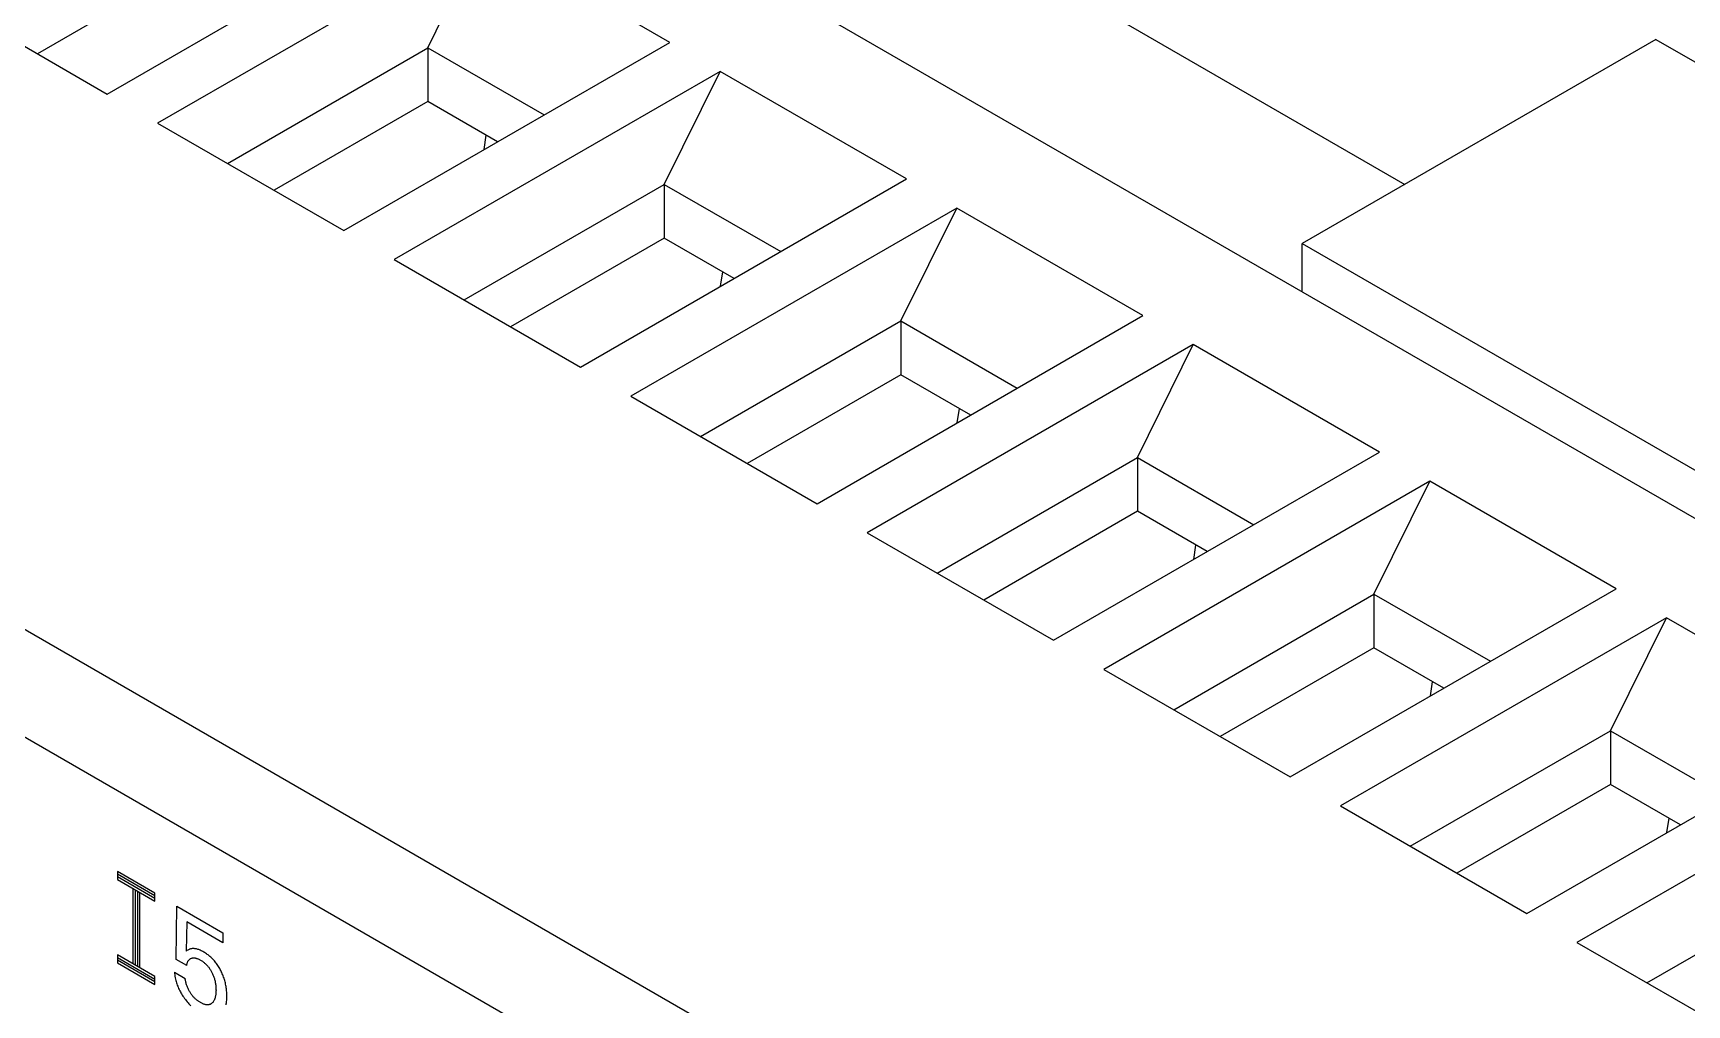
# Model space of a CAD drawing. Extents: x 0 to 420, y 0 to 297.
# Drawn here: x 209.15 to 234.26, y 192.89 to 207.65 of the extents above; entities that cross this region are included whole.
import ezdxf

# ---------------------------------------------------------------- set-up
doc = ezdxf.new("R2010")
doc.units = 0
doc.header["$LTSCALE"] = 23.1
doc.layers.add('40000_ISO', color=7, linetype='CONTINUOUS')

msp = doc.modelspace()

# ---------------------------------------------------------------- linework, layer by layer
at = {"layer": '40000_ISO', "color": 7, "linetype": 'CONTINUOUS'}
for p, q in [((247.091, 192.943), (197.947, 221.316)), ((232.949, 184.778), (183.805, 213.151)), ((232.242, 183.553), (183.098, 211.926)), ((221.423, 210.293), (229.979, 205.353)), ((210.279, 206.725), (215.229, 209.583)), ((215.992, 209.142), (211.043, 206.284)), ((215.144, 207.427), (215.992, 209.142)), ((218.821, 207.509), (215.992, 209.142)), ((211.552, 208.685), (209.218, 207.337)), ((207.451, 208.358), (210.279, 206.725)), ((213.871, 204.651), (218.821, 207.509)), ((233.792, 207.555), (228.423, 204.455)), ((233.792, 207.555), (253.096, 196.41)), ((212.103, 205.672), (215.144, 207.427)), ((215.144, 207.427), (215.144, 206.611)), ((215.144, 207.427), (216.912, 206.407)), ((219.585, 207.068), (214.635, 204.21)), ((218.736, 205.353), (219.585, 207.068)), ((222.413, 205.435), (219.585, 207.068)), ((215.144, 206.611), (212.811, 205.264)), ((216.205, 205.998), (215.144, 206.611)), ((211.043, 206.284), (213.871, 204.651)), ((216, 205.88), (216.032, 206.098)), ((217.463, 202.577), (222.413, 205.435)), ((215.696, 203.598), (218.736, 205.353)), ((218.736, 205.353), (218.736, 204.537)), ((218.736, 205.353), (220.504, 204.333)), ((223.177, 204.994), (218.227, 202.136)), ((222.328, 203.28), (223.177, 204.994)), ((226.005, 203.361), (223.177, 204.994)), ((218.736, 204.537), (216.403, 203.19)), ((219.797, 203.925), (218.736, 204.537)), ((228.423, 203.73), (228.423, 204.455)), ((228.423, 204.455), (247.728, 193.31)), ((214.635, 204.21), (217.463, 202.577)), ((219.592, 203.806), (219.625, 204.024)), ((219.288, 201.524), (222.328, 203.28)), ((221.055, 200.504), (226.005, 203.361)), ((222.328, 203.28), (222.328, 202.463)), ((222.328, 203.28), (224.096, 202.259)), ((226.769, 202.92), (221.819, 200.063)), ((225.92, 201.206), (226.769, 202.92)), ((229.597, 201.287), (226.769, 202.92)), ((222.328, 202.463), (219.995, 201.116)), ((223.389, 201.851), (222.328, 202.463)), ((218.227, 202.136), (221.055, 200.504)), ((223.184, 201.733), (223.217, 201.95)), ((222.88, 199.45), (225.92, 201.206)), ((224.648, 198.43), (229.597, 201.287)), ((225.92, 201.206), (225.92, 200.389)), ((225.92, 201.206), (227.688, 200.185)), ((230.361, 200.846), (225.411, 197.989)), ((229.512, 199.132), (230.361, 200.846)), ((233.189, 199.214), (230.361, 200.846)), ((225.92, 200.389), (223.587, 199.042)), ((226.981, 199.777), (225.92, 200.389)), ((221.819, 200.063), (224.648, 198.43)), ((226.776, 199.659), (226.809, 199.876)), ((228.24, 196.356), (233.189, 199.214)), ((226.472, 197.376), (229.512, 199.132)), ((229.512, 199.132), (229.512, 198.315)), ((229.512, 199.132), (231.28, 198.111)), ((233.953, 198.773), (229.003, 195.915)), ((233.105, 197.058), (233.953, 198.773)), ((236.781, 197.14), (233.953, 198.773)), ((229.512, 198.315), (227.179, 196.968)), ((230.573, 197.703), (229.512, 198.315)), ((225.411, 197.989), (228.24, 196.356)), ((230.369, 197.585), (230.401, 197.802)), ((231.832, 194.282), (236.781, 197.14)), ((230.064, 195.303), (233.105, 197.058)), ((233.105, 197.058), (233.105, 196.241)), ((233.105, 197.058), (234.872, 196.037)), ((237.545, 196.699), (232.595, 193.841)), ((233.105, 196.241), (230.771, 194.894)), ((234.165, 195.629), (233.105, 196.241)), ((229.003, 195.915), (231.832, 194.282)), ((233.961, 195.511), (233.993, 195.728)), ((210.435, 194.919), (210.435, 194.796)), ((211, 194.592), (210.435, 194.919)), ((211, 194.551), (210.435, 194.878)), ((233.656, 193.229), (236.697, 194.984)), ((211, 194.51), (210.435, 194.837)), ((210.435, 194.796), (211, 194.47)), ((210.665, 194.664), (210.665, 193.52)), ((210.7, 194.643), (210.7, 193.5)), ((210.735, 194.623), (210.735, 193.48)), ((210.771, 193.459), (210.771, 194.602)), ((211, 194.47), (211, 194.592)), ((211.325, 193.585), (211.335, 194.391)), ((211.335, 194.391), (212.031, 193.989)), ((211.486, 194.153), (211.476, 193.711)), ((212.031, 193.838), (211.486, 194.153)), ((212.031, 193.989), (212.031, 193.838)), ((210.435, 193.653), (210.435, 193.531)), ((211, 193.327), (210.435, 193.653)), ((211.488, 193.719), (211.476, 193.711)), ((211.499, 193.725), (211.488, 193.719)), ((211.51, 193.731), (211.499, 193.725)), ((211.521, 193.736), (211.51, 193.731)), ((211.527, 193.739), (211.521, 193.736)), ((211.533, 193.741), (211.527, 193.739)), ((211.54, 193.743), (211.533, 193.741)), ((211.549, 193.746), (211.54, 193.743)), ((211.559, 193.747), (211.549, 193.746)), ((211.568, 193.749), (211.559, 193.747)), ((211.578, 193.749), (211.568, 193.749)), ((211.588, 193.749), (211.578, 193.749)), ((211.598, 193.749), (211.588, 193.749)), ((211.609, 193.747), (211.598, 193.749)), ((211.62, 193.746), (211.609, 193.747)), ((211.632, 193.743), (211.62, 193.746)), ((211.643, 193.74), (211.632, 193.743)), ((211.654, 193.737), (211.643, 193.74)), ((211.666, 193.733), (211.654, 193.737)), ((211.679, 193.728), (211.666, 193.733)), ((211.691, 193.723), (211.679, 193.728)), ((211.704, 193.717), (211.691, 193.723)), ((211.717, 193.71), (211.704, 193.717)), ((211.73, 193.703), (211.717, 193.71)), ((211.743, 193.696), (211.73, 193.703)), ((211.756, 193.688), (211.743, 193.696)), ((211.77, 193.68), (211.756, 193.688)), ((211.783, 193.671), (211.77, 193.68)), ((211.797, 193.661), (211.783, 193.671)), ((211.81, 193.652), (211.797, 193.661)), ((211.823, 193.641), (211.81, 193.652)), ((211.836, 193.63), (211.823, 193.641)), ((211.849, 193.619), (211.836, 193.63)), ((211.861, 193.608), (211.849, 193.619)), ((232.595, 193.841), (235.424, 192.208)), ((210.435, 193.612), (211, 193.286)), ((211, 193.245), (210.435, 193.571)), ((210.435, 193.531), (211, 193.204)), ((211.297, 193.39), (211.299, 193.369)), ((211.297, 193.39), (211.462, 193.295)), ((211.299, 193.369), (211.302, 193.349)), ((211.486, 193.492), (211.325, 193.585)), ((211.486, 193.492), (211.487, 193.502)), ((211.487, 193.502), (211.488, 193.511)), ((211.488, 193.511), (211.49, 193.52)), ((211.49, 193.52), (211.492, 193.528)), ((211.492, 193.528), (211.494, 193.537)), ((211.494, 193.537), (211.497, 193.544)), ((211.497, 193.544), (211.5, 193.552)), ((211.5, 193.552), (211.503, 193.558)), ((211.503, 193.558), (211.507, 193.565)), ((211.507, 193.565), (211.511, 193.57)), ((211.511, 193.57), (211.515, 193.576)), ((211.515, 193.576), (211.52, 193.581)), ((211.52, 193.581), (211.525, 193.586)), ((211.525, 193.586), (211.531, 193.59)), ((211.531, 193.59), (211.536, 193.594)), ((211.536, 193.594), (211.542, 193.597)), ((211.542, 193.597), (211.548, 193.6)), ((211.548, 193.6), (211.555, 193.602)), ((211.555, 193.602), (211.561, 193.604)), ((211.561, 193.604), (211.568, 193.606)), ((211.568, 193.606), (211.574, 193.607)), ((211.574, 193.607), (211.581, 193.608)), ((211.581, 193.608), (211.588, 193.608)), ((211.588, 193.608), (211.596, 193.608)), ((211.596, 193.608), (211.603, 193.608)), ((211.603, 193.608), (211.611, 193.607)), ((211.611, 193.607), (211.619, 193.605)), ((211.619, 193.605), (211.626, 193.603)), ((211.626, 193.603), (211.634, 193.601)), ((211.634, 193.601), (211.642, 193.599)), ((211.642, 193.599), (211.651, 193.596)), ((211.651, 193.596), (211.66, 193.592)), ((211.66, 193.592), (211.669, 193.588)), ((211.669, 193.588), (211.678, 193.584)), ((211.678, 193.584), (211.686, 193.579)), ((211.686, 193.579), (211.695, 193.574)), ((211.695, 193.574), (211.704, 193.569)), ((211.704, 193.569), (211.713, 193.563)), ((211.713, 193.563), (211.722, 193.557)), ((211.722, 193.557), (211.731, 193.551)), ((211.731, 193.551), (211.74, 193.544)), ((211.74, 193.544), (211.749, 193.537)), ((211.749, 193.537), (211.757, 193.53)), ((211.757, 193.53), (211.766, 193.523)), ((211.766, 193.523), (211.774, 193.515)), ((211.774, 193.515), (211.782, 193.508)), ((211.782, 193.508), (211.789, 193.5)), ((211.789, 193.5), (211.797, 193.492)), ((211.797, 193.492), (211.804, 193.483)), ((211.804, 193.483), (211.811, 193.474)), ((211.811, 193.474), (211.818, 193.465)), ((211.818, 193.465), (211.825, 193.456)), ((211.825, 193.456), (211.832, 193.447)), ((211.832, 193.447), (211.838, 193.437)), ((211.838, 193.437), (211.845, 193.427)), ((211.845, 193.427), (211.851, 193.417)), ((211.851, 193.417), (211.856, 193.407)), ((211.856, 193.407), (211.862, 193.396)), ((211.873, 193.597), (211.861, 193.608)), ((211.862, 193.396), (211.867, 193.386)), ((211.867, 193.386), (211.872, 193.375)), ((211.872, 193.375), (211.878, 193.364)), ((211.884, 193.585), (211.873, 193.597)), ((211.895, 193.573), (211.884, 193.585)), ((211.907, 193.561), (211.895, 193.573)), ((211.917, 193.548), (211.907, 193.561)), ((211.928, 193.535), (211.917, 193.548)), ((211.938, 193.521), (211.928, 193.535)), ((211.948, 193.507), (211.938, 193.521)), ((211.958, 193.493), (211.948, 193.507)), ((211.968, 193.478), (211.958, 193.493)), ((211.977, 193.464), (211.968, 193.478)), ((211.985, 193.449), (211.977, 193.464)), ((211.994, 193.433), (211.985, 193.449)), ((212.002, 193.418), (211.994, 193.433)), ((212.01, 193.402), (212.002, 193.418)), ((212.018, 193.385), (212.01, 193.402)), ((212.025, 193.368), (212.018, 193.385)), ((212.032, 193.351), (212.025, 193.368)), ((211, 193.204), (211, 193.327)), ((211.302, 193.349), (211.305, 193.328)), ((211.305, 193.328), (211.309, 193.307)), ((211.309, 193.307), (211.314, 193.286)), ((211.314, 193.286), (211.319, 193.264)), ((211.319, 193.264), (211.324, 193.247)), ((211.324, 193.247), (211.329, 193.23)), ((211.329, 193.23), (211.335, 193.212)), ((211.335, 193.212), (211.341, 193.195)), ((211.341, 193.195), (211.348, 193.178)), ((211.348, 193.178), (211.355, 193.161)), ((211.355, 193.161), (211.362, 193.144)), ((211.362, 193.144), (211.37, 193.126)), ((211.37, 193.126), (211.379, 193.11)), ((211.463, 193.284), (211.462, 193.295)), ((211.465, 193.272), (211.463, 193.284)), ((211.467, 193.261), (211.465, 193.272)), ((211.469, 193.249), (211.467, 193.261)), ((211.472, 193.237), (211.469, 193.249)), ((211.475, 193.225), (211.472, 193.237)), ((211.478, 193.213), (211.475, 193.225)), ((211.482, 193.201), (211.478, 193.213)), ((211.486, 193.189), (211.482, 193.201)), ((211.491, 193.177), (211.486, 193.189)), ((211.495, 193.165), (211.491, 193.177)), ((211.501, 193.153), (211.495, 193.165)), ((211.506, 193.141), (211.501, 193.153)), ((211.511, 193.13), (211.506, 193.141)), ((211.517, 193.119), (211.511, 193.13)), ((211.522, 193.108), (211.517, 193.119)), ((211.878, 193.364), (211.883, 193.352)), ((211.883, 193.352), (211.888, 193.341)), ((211.888, 193.341), (211.892, 193.329)), ((211.892, 193.329), (211.896, 193.317)), ((211.896, 193.317), (211.9, 193.306)), ((211.9, 193.306), (211.904, 193.294)), ((211.904, 193.294), (211.908, 193.281)), ((211.908, 193.281), (211.911, 193.269)), ((211.911, 193.269), (211.914, 193.257)), ((211.914, 193.257), (211.917, 193.245)), ((211.917, 193.245), (211.919, 193.232)), ((211.919, 193.232), (211.921, 193.22)), ((211.921, 193.22), (211.923, 193.208)), ((211.923, 193.208), (211.925, 193.195)), ((211.925, 193.195), (211.926, 193.182)), ((211.926, 193.182), (211.928, 193.169)), ((211.928, 193.169), (211.928, 193.157)), ((211.928, 193.157), (211.929, 193.144)), ((211.929, 193.144), (211.929, 193.132)), ((211.929, 193.132), (211.93, 193.119)), ((211.93, 193.119), (211.929, 193.105)), ((212.039, 193.334), (212.032, 193.351)), ((212.045, 193.317), (212.039, 193.334)), ((212.051, 193.299), (212.045, 193.317)), ((212.056, 193.282), (212.051, 193.299)), ((212.062, 193.264), (212.056, 193.282)), ((212.067, 193.246), (212.062, 193.264)), ((212.071, 193.227), (212.067, 193.246)), ((212.075, 193.209), (212.071, 193.227)), ((212.079, 193.191), (212.075, 193.209)), ((212.082, 193.173), (212.079, 193.191)), ((212.085, 193.155), (212.082, 193.173)), ((212.087, 193.14), (212.085, 193.155)), ((212.088, 193.125), (212.087, 193.14)), ((212.09, 193.11), (212.088, 193.125)), ((211.379, 193.11), (211.388, 193.093)), ((211.388, 193.093), (211.397, 193.076)), ((211.397, 193.076), (211.407, 193.06)), ((211.407, 193.06), (211.417, 193.044)), ((211.417, 193.044), (211.427, 193.028)), ((211.427, 193.028), (211.439, 193.01)), ((211.439, 193.01), (211.451, 192.992)), ((211.451, 192.992), (211.464, 192.975)), ((211.464, 192.975), (211.477, 192.959)), ((211.477, 192.959), (211.491, 192.942)), ((211.491, 192.942), (211.504, 192.927)), ((211.504, 192.927), (211.519, 192.911)), ((211.519, 192.911), (211.533, 192.896)), ((211.528, 193.097), (211.522, 193.108)), ((211.535, 193.087), (211.528, 193.097)), ((211.533, 192.896), (211.548, 192.881)), ((211.541, 193.076), (211.535, 193.087)), ((211.548, 193.066), (211.541, 193.076)), ((211.554, 193.056), (211.548, 193.066)), ((211.561, 193.046), (211.554, 193.056)), ((211.569, 193.037), (211.561, 193.046)), ((211.576, 193.028), (211.569, 193.037)), ((211.584, 193.019), (211.576, 193.028)), ((211.591, 193.011), (211.584, 193.019)), ((211.599, 193.003), (211.591, 193.011)), ((211.606, 192.995), (211.599, 193.003)), ((211.614, 192.988), (211.606, 192.995)), ((211.622, 192.981), (211.614, 192.988)), ((211.63, 192.974), (211.622, 192.981)), ((211.638, 192.967), (211.63, 192.974)), ((211.646, 192.961), (211.638, 192.967)), ((211.654, 192.955), (211.646, 192.961)), ((211.662, 192.949), (211.654, 192.955)), ((211.671, 192.944), (211.662, 192.949)), ((211.679, 192.939), (211.671, 192.944)), ((211.687, 192.934), (211.679, 192.939)), ((211.695, 192.929), (211.687, 192.934)), ((211.704, 192.924), (211.695, 192.929)), ((211.713, 192.919), (211.704, 192.924)), ((211.722, 192.915), (211.713, 192.919)), ((211.731, 192.911), (211.722, 192.915)), ((211.74, 192.907), (211.731, 192.911)), ((211.749, 192.904), (211.74, 192.907)), ((211.758, 192.901), (211.749, 192.904)), ((211.766, 192.899), (211.758, 192.901)), ((211.774, 192.897), (211.766, 192.899)), ((211.782, 192.896), (211.774, 192.897)), ((211.79, 192.895), (211.782, 192.896)), ((211.797, 192.895), (211.79, 192.895)), ((211.805, 192.895), (211.797, 192.895)), ((211.812, 192.895), (211.805, 192.895)), ((211.819, 192.896), (211.812, 192.895)), ((211.826, 192.898), (211.819, 192.896)), ((211.833, 192.9), (211.826, 192.898)), ((211.839, 192.902), (211.833, 192.9)), ((211.845, 192.905), (211.839, 192.902)), ((211.851, 192.908), (211.845, 192.905)), ((211.857, 192.912), (211.851, 192.908)), ((211.863, 192.916), (211.857, 192.912)), ((211.868, 192.921), (211.863, 192.916)), ((211.873, 192.925), (211.868, 192.921)), ((211.879, 192.931), (211.873, 192.925)), ((211.884, 192.937), (211.879, 192.931)), ((211.888, 192.943), (211.884, 192.937)), ((211.893, 192.95), (211.888, 192.943)), ((211.897, 192.957), (211.893, 192.95)), ((211.901, 192.964), (211.897, 192.957)), ((211.905, 192.972), (211.901, 192.964)), ((211.908, 192.98), (211.905, 192.972)), ((211.911, 192.989), (211.908, 192.98)), ((211.914, 192.998), (211.911, 192.989)), ((211.917, 193.007), (211.914, 192.998)), ((211.919, 193.017), (211.917, 193.007)), ((211.921, 193.026), (211.919, 193.017)), ((211.923, 193.036), (211.921, 193.026)), ((211.925, 193.045), (211.923, 193.036)), ((211.926, 193.054), (211.925, 193.045)), ((211.927, 193.063), (211.926, 193.054)), ((211.928, 193.077), (211.927, 193.063)), ((211.929, 193.091), (211.928, 193.077)), ((211.929, 193.105), (211.929, 193.091)), ((212.082, 192.893), (212.086, 192.91)), ((212.086, 192.91), (212.088, 192.928)), ((212.088, 192.928), (212.09, 192.946)), ((212.092, 193.088), (212.09, 193.11)), ((212.09, 192.946), (212.092, 192.965)), ((212.093, 193.066), (212.092, 193.088)), ((212.092, 192.965), (212.093, 192.984)), ((212.094, 193.044), (212.093, 193.066)), ((212.093, 192.984), (212.094, 193.003)), ((212.094, 193.022), (212.094, 193.044)), ((212.094, 193.003), (212.094, 193.022))]:
    msp.add_line(p, q, dxfattribs=at)

doc.saveas('drawing.dxf')
